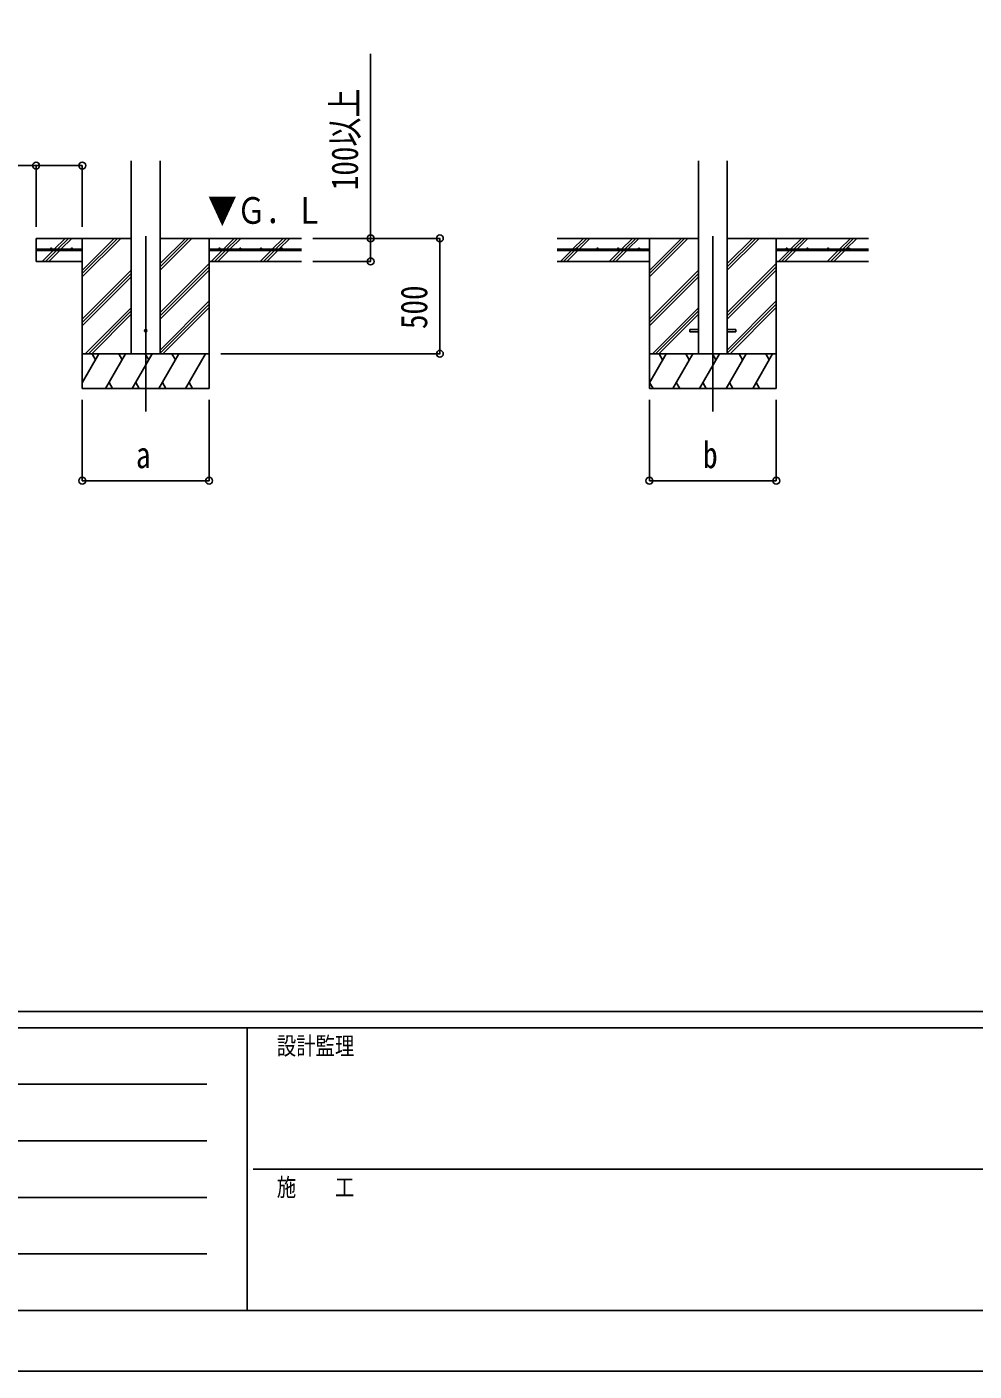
# Model space of a CAD drawing. Units: millimetres, scale not verified. Extents: x -14718 to 14718, y -10395 to 10395.
# Drawn here: x -5522 to -1417, y -10395 to -4571 of the extents above; entities that cross this region are included whole.
import ezdxf
from ezdxf.enums import TextEntityAlignment as Align

# ---------------------------------------------------------------- set-up
doc = ezdxf.new("R2010")
doc.units = ezdxf.units.MM
doc.header["$LTSCALE"] = 40
for name, color, linetype in [('0-4_YKK_12', 2, 'Continuous'), ('0-5_YKK_13', 4, 'Continuous'), ('0-6_YKK_A1', 4, 'Continuous'), ('0-7_YKK_D', 6, 'Continuous'), ('0-8_YKK_ZWAK', 7, 'Continuous')]:
    doc.layers.add(name, color=color, linetype=linetype)
doc.styles.add('ＭＳ ゴシック', font='')
doc.styles.get('ＭＳ ゴシック').set_extended_font_data('MS Gothic')

msp = doc.modelspace()

# ---------------------------------------------------------------- linework, layer by layer
at = {"layer": '0-4_YKK_12'}
for p, q in [((-5007.43, -5478.29), (-5007.43, -6237.5)), ((-2549.43, -5478.29), (-2549.43, -6237.5))]:
    msp.add_line(p, q, dxfattribs=at)
at = {"layer": '0-5_YKK_13'}
for p, q in [((-2649.43, -5883), (-2649.43, -5892)), ((-2649.43, -5883), (-2611.93, -5883)), ((-2649.43, -5892), (-2611.93, -5892)), ((-2486.93, -5883), (-2449.43, -5883)), ((-2486.93, -5892), (-2449.43, -5892)), ((-2449.43, -5883), (-2449.43, -5892))]:
    msp.add_line(p, q, dxfattribs=at)
msp.add_circle((-5007.43, -5887.5), 5, dxfattribs=at)
at = {"layer": '0-6_YKK_A1'}
for p, q in [((-5069.93, -5987.5), (-5069.93, -5152.15)), ((-4944.93, -5987.5), (-4944.93, -5152.15)), ((-2611.93, -5151.15), (-2611.93, -5987.5)), ((-2486.93, -5151.15), (-2486.93, -5987.5)), ((-5069.93, -5487.5), (-5482.43, -5487.5)), ((-5482.43, -5487.5), (-5482.43, -5587.5)), ((-5403.47, -5535), (-5355.97, -5487.5)), ((-5389.32, -5535), (-5341.82, -5487.5)), ((-5375.18, -5535), (-5327.68, -5487.5)), ((-5282.43, -5487.5), (-5282.43, -6137.5)), ((-5282.43, -5654.38), (-5115.55, -5487.5)), ((-5282.43, -5640.24), (-5129.69, -5487.5)), ((-5282.43, -5626.1), (-5143.83, -5487.5)), ((-4944.93, -5625.25), (-4807.18, -5487.5)), ((-4944.93, -5611.11), (-4821.32, -5487.5)), ((-4944.93, -5596.96), (-4835.47, -5487.5)), ((-4944.93, -5487.5), (-4332.43, -5487.5)), ((-4732.43, -5487.5), (-4732.43, -6137.5)), ((-4670.83, -5535), (-4623.33, -5487.5)), ((-4656.69, -5535), (-4609.19, -5487.5)), ((-4642.55, -5535), (-4595.05, -5487.5)), ((-4458.7, -5535), (-4411.2, -5487.5)), ((-4444.56, -5535), (-4397.06, -5487.5)), ((-4430.42, -5535), (-4382.92, -5487.5)), ((-2611.93, -5487.5), (-3224.43, -5487.5)), ((-3157.6, -5535), (-3110.1, -5487.5)), ((-3138.6, -5530.14), (-3095.96, -5487.5)), ((-3129.31, -5535), (-3081.81, -5487.5)), ((-2945.47, -5535), (-2897.97, -5487.5)), ((-2931.32, -5535), (-2883.82, -5487.5)), ((-2917.18, -5535), (-2869.68, -5487.5)), ((-2824.43, -5487.5), (-2824.43, -6137.5)), ((-2824.43, -5654.38), (-2657.55, -5487.5)), ((-2824.43, -5640.24), (-2671.69, -5487.5)), ((-2824.43, -5626.1), (-2685.83, -5487.5)), ((-2486.93, -5625.25), (-2349.18, -5487.5)), ((-2486.93, -5611.11), (-2363.32, -5487.5)), ((-2486.93, -5596.96), (-2377.47, -5487.5)), ((-2486.93, -5487.5), (-1874.43, -5487.5)), ((-2274.43, -5487.5), (-2274.43, -6137.5)), ((-2212.83, -5535), (-2165.33, -5487.5)), ((-2198.69, -5535), (-2151.19, -5487.5)), ((-2184.55, -5535), (-2137.05, -5487.5)), ((-2000.7, -5535), (-1953.2, -5487.5)), ((-1986.56, -5535), (-1939.06, -5487.5)), ((-1972.42, -5535), (-1924.92, -5487.5)), ((-5282.43, -5535), (-5482.43, -5535)), ((-5282.43, -5540), (-5482.43, -5540)), ((-5282.43, -5587.5), (-5482.43, -5587.5)), ((-5454.56, -5586.1), (-5408.47, -5540)), ((-5441.82, -5587.5), (-5394.32, -5540)), ((-5427.68, -5587.5), (-5380.18, -5540)), ((-5282.43, -5535), (-5282.43, -5540)), ((-4732.43, -5535), (-4332.43, -5535)), ((-4732.43, -5535), (-4732.43, -5540)), ((-4732.43, -5540), (-4332.43, -5540)), ((-4732.43, -5587.5), (-4332.43, -5587.5)), ((-4723.33, -5587.5), (-4675.83, -5540)), ((-4709.19, -5587.5), (-4661.69, -5540)), ((-4695.05, -5587.5), (-4647.55, -5540)), ((-4511.2, -5587.5), (-4463.7, -5540)), ((-4497.06, -5587.5), (-4449.56, -5540)), ((-4482.92, -5587.5), (-4435.42, -5540)), ((-2824.43, -5535), (-3224.43, -5535)), ((-2824.43, -5540), (-3224.43, -5540)), ((-2824.43, -5587.5), (-3224.43, -5587.5)), ((-3210.1, -5587.5), (-3162.6, -5540)), ((-3195.96, -5587.5), (-3148.46, -5540)), ((-3181.81, -5587.5), (-3134.31, -5540)), ((-3143.46, -5535), (-3141.79, -5533.33)), ((-2996.56, -5586.1), (-2950.47, -5540)), ((-2983.82, -5587.5), (-2936.32, -5540)), ((-2969.68, -5587.5), (-2922.18, -5540)), ((-2824.43, -5535), (-2824.43, -5540)), ((-2274.43, -5535), (-1874.43, -5535)), ((-2274.43, -5535), (-2274.43, -5540)), ((-2274.43, -5540), (-1874.43, -5540)), ((-2274.43, -5587.5), (-1874.43, -5587.5)), ((-2265.33, -5587.5), (-2217.83, -5540)), ((-2251.19, -5587.5), (-2203.69, -5540)), ((-2237.05, -5587.5), (-2189.55, -5540)), ((-2053.2, -5587.5), (-2005.7, -5540)), ((-2039.06, -5587.5), (-1991.56, -5540)), ((-2024.92, -5587.5), (-1977.42, -5540)), ((-5282.43, -5838.23), (-5069.93, -5625.73)), ((-5282.43, -5852.37), (-5069.93, -5639.87)), ((-4944.93, -5809.09), (-4732.43, -5596.6)), ((-4944.93, -5823.24), (-4732.43, -5610.74)), ((-4944.93, -5837.38), (-4732.43, -5624.88)), ((-2824.43, -5838.23), (-2611.93, -5625.73)), ((-2824.43, -5852.37), (-2611.93, -5639.87)), ((-2486.93, -5809.09), (-2274.43, -5596.6)), ((-2486.93, -5823.24), (-2274.43, -5610.74)), ((-2486.93, -5837.38), (-2274.43, -5624.88)), ((-5282.43, -5866.51), (-5069.93, -5654.01)), ((-2824.43, -5866.51), (-2611.93, -5654.01)), ((-4944.93, -5971.22), (-4732.43, -5758.73)), ((-2486.93, -5971.22), (-2274.43, -5758.73)), ((-5269.57, -5987.5), (-5069.93, -5787.86)), ((-5255.43, -5987.5), (-5069.93, -5802)), ((-5241.29, -5987.5), (-5069.93, -5816.14)), ((-4944.93, -5985.37), (-4732.43, -5772.87)), ((-4932.92, -5987.5), (-4732.43, -5787.01)), ((-2811.57, -5987.5), (-2611.93, -5787.86)), ((-2797.43, -5987.5), (-2611.93, -5802)), ((-2783.29, -5987.5), (-2611.93, -5816.14)), ((-2486.93, -5985.37), (-2274.43, -5772.87)), ((-2474.92, -5987.5), (-2274.43, -5787.01)), ((-4732.43, -5987.5), (-5282.43, -5987.5)), ((-5282.43, -6112.95), (-5210, -5987.5)), ((-5225, -6013.48), (-5240, -5987.5)), ((-5181.13, -6137.5), (-5094.53, -5987.5)), ((-5109.53, -6013.48), (-5124.53, -5987.5)), ((-5065.66, -6137.5), (-4979.06, -5987.5)), ((-4994.06, -6013.48), (-5009.06, -5987.5)), ((-4950.19, -6137.5), (-4863.59, -5987.5)), ((-4878.59, -6013.48), (-4893.59, -5987.5)), ((-4834.72, -6137.5), (-4748.12, -5987.5)), ((-4778.12, -5987.5), (-4778.12, -5987.5)), ((-2274.43, -5987.5), (-2824.43, -5987.5)), ((-2824.43, -6112.95), (-2752, -5987.5)), ((-2767, -6013.48), (-2782, -5987.5)), ((-2723.13, -6137.5), (-2636.53, -5987.5)), ((-2651.53, -6013.48), (-2666.53, -5987.5)), ((-2607.66, -6137.5), (-2521.06, -5987.5)), ((-2536.06, -6013.48), (-2551.06, -5987.5)), ((-2492.19, -6137.5), (-2405.59, -5987.5)), ((-2420.59, -6013.48), (-2435.59, -5987.5)), ((-2376.72, -6137.5), (-2290.12, -5987.5)), ((-2305.12, -6013.48), (-2320.12, -5987.5)), ((-5166.14, -6111.52), (-5151.14, -6137.5)), ((-5050.67, -6111.52), (-5035.67, -6137.5)), ((-4935.19, -6111.52), (-4920.19, -6137.5)), ((-4819.73, -6111.52), (-4804.73, -6137.5)), ((-2823.61, -6111.52), (-2808.61, -6137.5)), ((-2708.14, -6111.52), (-2693.14, -6137.5)), ((-2592.67, -6111.52), (-2577.67, -6137.5)), ((-2477.19, -6111.52), (-2462.19, -6137.5)), ((-2361.73, -6111.52), (-2346.73, -6137.5)), ((-5282.43, -6137.5), (-4732.43, -6137.5)), ((-2824.43, -6137.5), (-2274.43, -6137.5))]:
    msp.add_line(p, q, dxfattribs=at)
for centre in [(-5417.43, -5532.5), (-5327.43, -5532.5), (-4687.43, -5532.5), (-4597.43, -5532.5), (-4507.43, -5532.5), (-4417.43, -5532.5), (-3139.43, -5532.5), (-3049.43, -5532.5), (-2959.43, -5532.5), (-2869.43, -5532.5), (-2229.43, -5532.5), (-2139.43, -5532.5), (-2049.43, -5532.5), (-1959.43, -5532.5)]:
    msp.add_circle(centre, 2.5, dxfattribs=at)
at = {"layer": '0-7_YKK_D'}
for p, q in [((-5482.43, -5172.24), (-6200.24, -5172.24)), ((-5482.43, -5437.5), (-5482.43, -5171.24)), ((-5482.43, -5172.24), (-5282.43, -5172.24)), ((-5282.43, -5437.5), (-5282.43, -5171.24)), ((-4282.43, -5487.5), (-3731.43, -5487.5)), ((-4282.43, -5487.5), (-4031.43, -5487.5)), ((-3732.43, -5987.5), (-3732.43, -5487.5)), ((-4282.43, -5587.5), (-4031.43, -5587.5)), ((-4682.43, -5987.5), (-3731.43, -5987.5)), ((-5282.43, -6187.5), (-5282.43, -6538.5)), ((-4732.43, -6187.5), (-4732.43, -6538.5)), ((-2824.43, -6187.5), (-2824.43, -6538.5)), ((-2274.43, -6187.5), (-2274.43, -6538.5)), ((-5282.43, -6537.5), (-4732.43, -6537.5)), ((-2824.43, -6537.5), (-2274.43, -6537.5))]:
    msp.add_line(p, q, dxfattribs=at)
msp.add_lwpolyline([(-4032.43, -5587.5), (-4032.43, -5487.5), (-4032.43, -4687.5)], dxfattribs=at)
for centre in [(-5482.43, -5172.24), (-5282.43, -5172.24), (-4032.43, -5487.5), (-3732.43, -5487.5), (-4032.43, -5587.5), (-3732.43, -5987.5), (-5282.43, -6537.5), (-4732.43, -6537.5), (-2824.43, -6537.5), (-2274.43, -6537.5)]:
    msp.add_circle(centre, 14.88, dxfattribs=at)
at = {"layer": '0-8_YKK_ZWAK'}
for p, q in [((13632.57, -8837.5), (-13667.43, -8837.5)), ((-4567.43, -8907.5), (-13667.43, -8907.5)), ((-4567.43, -8907.5), (-4567.43, -10132.5)), ((-17.43, -8907.5), (-4567.43, -8907.5)), ((-13518.68, -9152.5), (-4742.43, -9152.5)), ((-13518.68, -9397.5), (-4742.43, -9397.5)), ((-4541.18, -9520), (-17.43, -9520)), ((-13518.68, -9642.5), (-4742.43, -9642.5)), ((-13518.68, -9887.5), (-4742.43, -9887.5)), ((-13667.43, -10132.5), (-4567.43, -10132.5)), ((-4567.43, -10132.5), (-17.43, -10132.5))]:
    msp.add_line(p, q, dxfattribs=at)
msp.add_lwpolyline([(-14717.5, -10395), (14717.5, -10395), (14717.5, 10395), (-14717.5, 10395)], close=True, dxfattribs=at)

# ---------------------------------------------------------------- texts
at = {"layer": '0-6_YKK_A1', "style": 'ＭＳ ゴシック', "width": 0.8}
msp.add_text('▼Ｇ．Ｌ', height=115.5, dxfattribs=at).set_placement((-4738.49, -5459.05), align=Align.BOTTOM_LEFT)
at = {"layer": '0-7_YKK_D', "style": 'ＭＳ ゴシック', "width": 0.8}
for s, p in [('100以上', (-4052.43, -5278.7)), ('500', (-3752.43, -5880.3))]:
    msp.add_text(s, height=115.5, rotation=90, dxfattribs=at).set_placement(p, align=Align.BOTTOM_LEFT)
for s, p in [('a', (-5049.43, -6517.5)), ('b', (-2591.43, -6517.5))]:
    msp.add_text(s, height=115.5, dxfattribs=at).set_placement(p, align=Align.BOTTOM_LEFT)
at = {"layer": '0-8_YKK_ZWAK', "style": 'ＭＳ ゴシック', "width": 0.8}
for s, p in [('設計監理', (-4439.1, -9047.5)), ('施\u3000\u3000工', (-4439.1, -9660))]:
    msp.add_text(s, height=76.98, dxfattribs=at).set_placement(p, align=Align.BOTTOM_LEFT)

doc.saveas('drawing.dxf')
